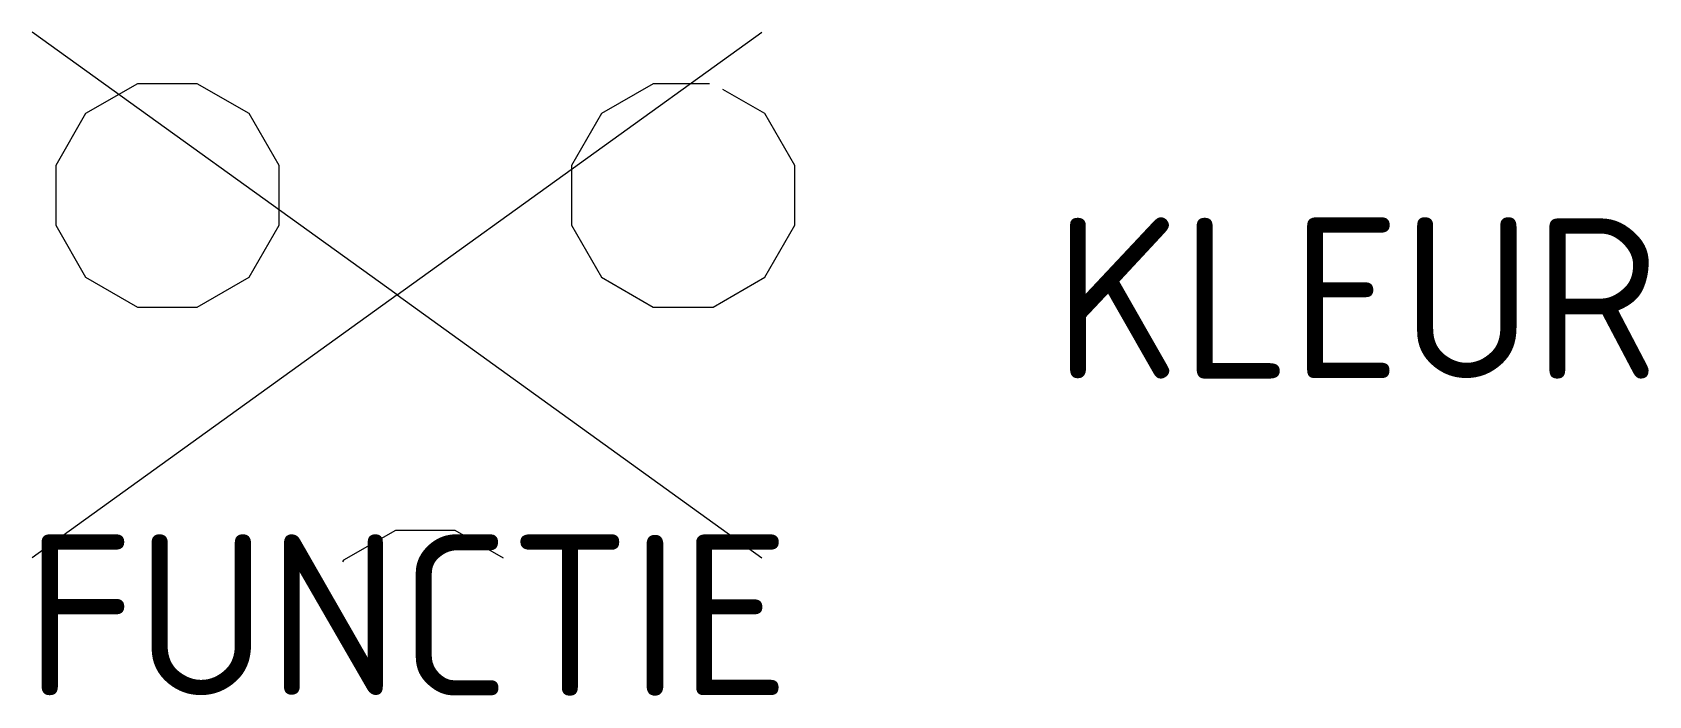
# Model space of a CAD drawing. Extents: x -4.1 to 14, y -4.4 to 3.
import ezdxf
from ezdxf.enums import TextEntityAlignment as Align

# ---------------------------------------------------------------- set-up
doc = ezdxf.new("R2010")
doc.units = 0
doc.styles.add('NLCS-ISO', font='NLCS-ISO.ttf')

msp = doc.modelspace()

# ---------------------------------------------------------------- linework, layer by layer
for p, q in [((-0.049, 0.036), (-4.133, 2.976)), ((-0.049, 0.036), (4.035, 2.976)), ((-2.956, 2.401), (-3.536, 2.066)), ((-2.621, 2.401), (-2.956, 2.401)), ((-2.286, 2.401), (-2.621, 2.401)), ((-1.706, 2.066), (-2.286, 2.401)), ((2.818, 2.401), (2.238, 2.066)), ((3.153, 2.401), (2.818, 2.401)), ((3.447, 2.401), (3.153, 2.401)), ((4.068, 2.066), (3.597, 2.337)), ((-3.536, 2.066), (-3.871, 1.485)), ((-1.371, 1.485), (-1.706, 2.066)), ((2.238, 2.066), (1.903, 1.485)), ((4.403, 1.485), (4.068, 2.066)), ((-3.871, 1.485), (-3.871, 1.151)), ((-1.371, 1.151), (-1.371, 1.485)), ((1.903, 1.485), (1.903, 1.151)), ((4.403, 1.151), (4.403, 1.485)), ((-3.871, 1.151), (-3.871, 0.816)), ((-1.371, 0.816), (-1.371, 1.151)), ((1.903, 1.151), (1.903, 0.816)), ((4.403, 0.816), (4.403, 1.151)), ((-3.871, 0.816), (-3.536, 0.235)), ((-1.706, 0.235), (-1.371, 0.816)), ((1.903, 0.816), (2.238, 0.235)), ((4.068, 0.235), (4.403, 0.816)), ((-3.536, 0.235), (-2.956, -0.099)), ((-2.286, -0.099), (-1.706, 0.235)), ((2.238, 0.235), (2.818, -0.099)), ((3.488, -0.099), (4.068, 0.235)), ((-0.049, 0.036), (-4.133, -2.905)), ((-0.049, 0.036), (4.035, -2.905)), ((-2.956, -0.099), (-2.621, -0.099)), ((-2.621, -0.099), (-2.286, -0.099)), ((2.818, -0.099), (3.153, -0.099)), ((3.153, -0.099), (3.488, -0.099)), ((-0.069, -2.599), (-0.649, -2.934)), ((0.601, -2.599), (-0.069, -2.599)), ((1.141, -2.911), (0.601, -2.599)), ((-0.649, -2.934), (-0.66, -2.953))]:
    msp.add_line(p, q)

# ---------------------------------------------------------------- texts
at = {"style": 'NLCS-ISO'}
msp.add_attdef('KLEUR', text='', height=1.8, dxfattribs=at).set_placement((7.3, 0), align=Align.MIDDLE_LEFT)
at = {"style": 'NLCS-ISO', "flags": 1}
msp.add_attdef('FUNCTIE', text='', height=1.8, dxfattribs=at).set_placement((0.067, -3.549), align=Align.MIDDLE_CENTER)

doc.saveas('drawing.dxf')
